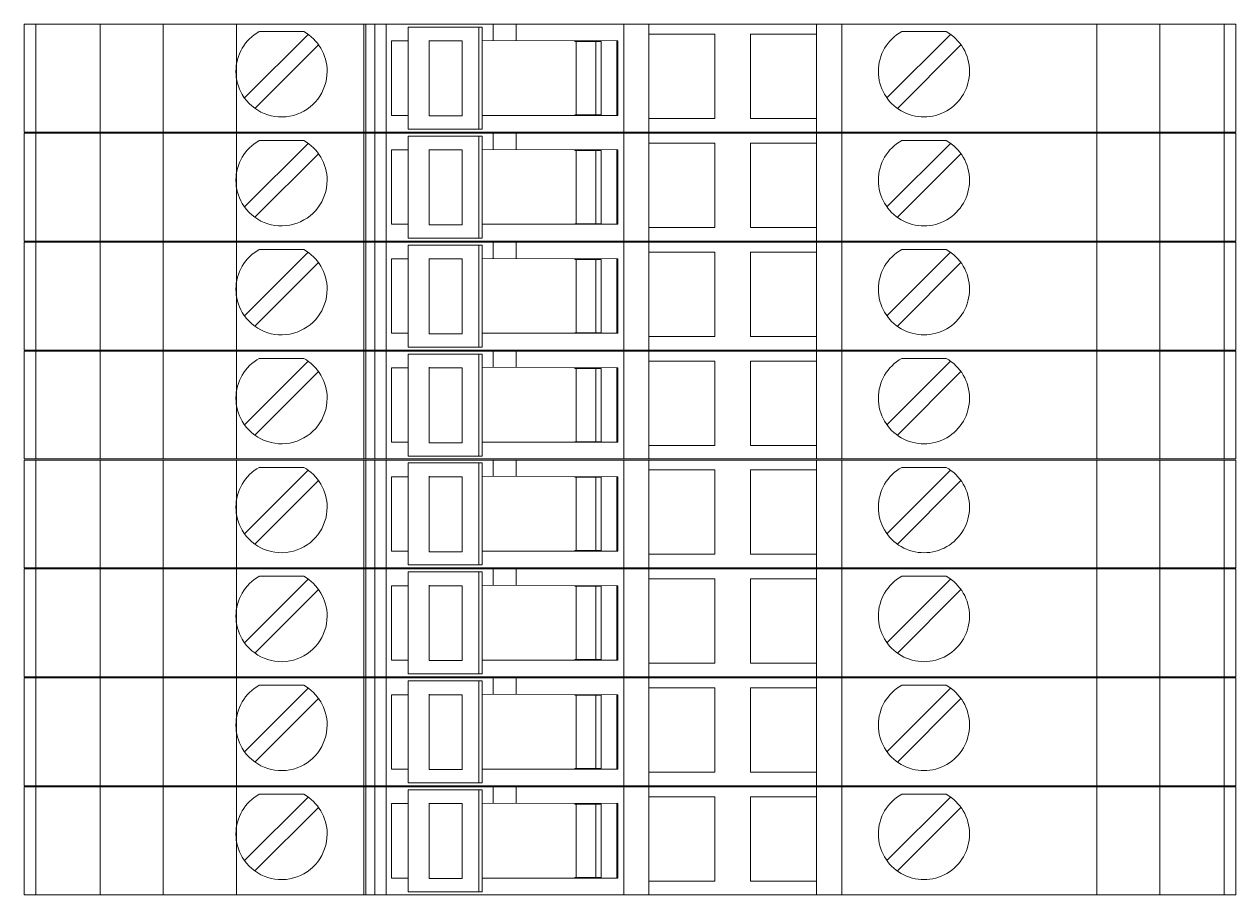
# Model space of a CAD drawing. Header units: millimetres. Extents: x 4962 to 7449, y 754 to 2938.
# Drawn here: x 5661.2 to 5719, y 1377.4 to 1418.9 of the extents above; entities that cross this region are included whole.
import ezdxf

# ---------------------------------------------------------------- set-up
doc = ezdxf.new("R2010")
doc.units = ezdxf.units.MM
doc.layers.add('000-PI-Oprema', color=30, linetype='Continuous', lineweight=5)

msp = doc.modelspace()

# ---------------------------------------------------------------- linework, layer by layer
at = {"layer": '000-PI-Oprema', "color": 0, "linetype": 'ByBlock', "lineweight": 0}
for p, q in [((5661.196, 1413.769), (5661.196, 1418.919)), ((5683.571, 1418.919), (5661.196, 1418.919)), ((5661.744, 1418.919), (5661.744, 1413.769)), ((5664.821, 1413.769), (5664.821, 1418.919)), ((5667.821, 1413.769), (5667.821, 1418.919)), ((5671.321, 1413.769), (5671.321, 1418.919)), ((5674.742, 1418.434), (5671.706, 1415.399)), ((5672.413, 1418.569), (5672.413, 1418.569)), ((5674.53, 1418.569), (5672.413, 1418.569)), ((5674.53, 1418.569), (5674.53, 1418.569)), ((5674.742, 1418.434), (5674.742, 1418.434)), ((5677.396, 1413.769), (5677.396, 1418.919)), ((5677.496, 1418.919), (5677.496, 1418.919)), ((5677.496, 1418.919), (5677.496, 1413.769)), ((5677.924, 1418.919), (5677.924, 1413.769)), ((5678.466, 1413.769), (5678.466, 1418.919)), ((5682.88, 1418.779), (5679.509, 1418.779)), ((5679.509, 1413.909), (5679.509, 1418.779)), ((5679.509, 1418.779), (5679.509, 1418.779)), ((5680.146, 1418.919), (5680.146, 1418.919)), ((5683.038, 1418.779), (5682.88, 1418.779)), ((5682.88, 1418.779), (5682.88, 1413.909)), ((5683.038, 1418.779), (5683.038, 1418.094)), ((5683.571, 1418.919), (5683.571, 1418.919)), ((5683.571, 1418.919), (5683.576, 1418.919)), ((5683.571, 1418.142), (5683.571, 1418.919)), ((5683.576, 1418.919), (5684.671, 1418.919)), ((5684.671, 1418.919), (5684.668, 1418.138)), ((5684.671, 1418.919), (5684.671, 1418.919)), ((5689.796, 1418.919), (5684.671, 1418.919)), ((5685.196, 1418.919), (5685.196, 1418.919)), ((5690.996, 1418.919), (5689.796, 1418.919)), ((5689.796, 1418.919), (5689.796, 1413.769)), ((5690.996, 1418.919), (5690.996, 1418.919)), ((5690.996, 1418.919), (5698.996, 1418.919)), ((5690.996, 1418.919), (5690.996, 1413.769)), ((5690.996, 1418.444), (5690.996, 1418.444)), ((5690.996, 1418.444), (5694.146, 1418.444)), ((5694.146, 1418.444), (5694.146, 1414.419)), ((5694.146, 1418.444), (5694.146, 1418.444)), ((5695.846, 1414.419), (5695.846, 1418.444)), ((5695.846, 1418.444), (5695.846, 1418.444)), ((5695.846, 1418.444), (5698.996, 1418.444)), ((5698.996, 1418.919), (5698.996, 1418.919)), ((5700.196, 1418.919), (5698.996, 1418.919)), ((5698.996, 1413.769), (5698.996, 1418.919)), ((5698.996, 1418.444), (5698.996, 1418.444)), ((5718.996, 1418.919), (5700.196, 1418.919)), ((5700.196, 1413.769), (5700.196, 1418.919)), ((5705.392, 1418.434), (5702.356, 1415.399)), ((5703.063, 1418.569), (5705.18, 1418.569)), ((5703.063, 1418.569), (5703.063, 1418.569)), ((5705.18, 1418.569), (5705.18, 1418.569)), ((5712.373, 1413.769), (5712.373, 1418.919)), ((5715.373, 1413.769), (5715.373, 1418.919)), ((5718.449, 1418.919), (5718.449, 1413.769)), ((5718.996, 1413.769), (5718.996, 1418.919)), ((5672.201, 1414.904), (5675.237, 1417.939)), ((5675.237, 1417.939), (5675.237, 1417.939)), ((5677.396, 1415.369), (5677.396, 1417.969)), ((5677.396, 1417.969), (5677.396, 1417.969)), ((5679.509, 1418.119), (5678.721, 1418.119)), ((5678.721, 1418.119), (5678.721, 1418.119)), ((5678.721, 1414.569), (5678.721, 1418.119)), ((5680.516, 1414.544), (5680.516, 1418.144)), ((5682.083, 1418.119), (5680.516, 1418.119)), ((5682.083, 1418.119), (5682.083, 1414.594)), ((5689.521, 1418.119), (5683.038, 1418.144)), ((5683.038, 1418.094), (5683.038, 1414.594)), ((5687.471, 1418.119), (5687.471, 1418.094)), ((5688.471, 1418.094), (5687.471, 1418.094)), ((5687.535, 1414.594), (5687.535, 1418.094)), ((5688.471, 1414.569), (5688.471, 1418.119)), ((5688.721, 1418.094), (5688.471, 1418.094)), ((5688.721, 1418.094), (5688.721, 1418.094)), ((5688.721, 1414.594), (5688.721, 1418.094)), ((5689.471, 1418.119), (5689.471, 1414.569)), ((5689.521, 1418.119), (5689.521, 1418.119)), ((5689.521, 1414.569), (5689.521, 1418.119)), ((5700.196, 1417.969), (5700.196, 1415.369)), ((5700.196, 1417.969), (5700.196, 1417.969)), ((5702.851, 1414.904), (5705.887, 1417.939)), ((5671.706, 1415.399), (5671.706, 1415.399)), ((5677.396, 1415.369), (5677.396, 1415.369)), ((5700.196, 1415.369), (5700.196, 1415.369)), ((5672.201, 1414.904), (5672.201, 1414.904)), ((5679.509, 1414.569), (5678.721, 1414.569)), ((5678.721, 1414.569), (5678.721, 1414.569)), ((5680.516, 1414.544), (5681.925, 1414.544)), ((5681.925, 1414.544), (5682.083, 1414.544)), ((5682.083, 1414.594), (5682.083, 1414.544)), ((5683.038, 1413.909), (5683.038, 1414.594)), ((5689.521, 1414.569), (5683.038, 1414.569)), ((5688.471, 1414.594), (5687.471, 1414.594)), ((5687.471, 1414.594), (5687.471, 1414.569)), ((5688.721, 1414.594), (5688.471, 1414.594)), ((5688.721, 1414.594), (5688.721, 1414.594)), ((5689.521, 1414.569), (5689.521, 1414.569)), ((5690.996, 1414.419), (5690.996, 1414.419)), ((5694.146, 1414.419), (5690.996, 1414.419)), ((5694.146, 1414.419), (5694.146, 1414.419)), ((5698.996, 1414.419), (5695.846, 1414.419)), ((5695.846, 1414.419), (5695.846, 1414.419)), ((5698.996, 1414.419), (5698.996, 1414.419)), ((5682.88, 1413.909), (5679.509, 1413.909)), ((5679.509, 1413.909), (5679.509, 1413.909)), ((5683.038, 1413.909), (5682.88, 1413.909)), ((5661.196, 1413.769), (5671.596, 1413.769)), ((5661.196, 1408.569), (5661.196, 1413.719)), ((5683.571, 1413.719), (5661.196, 1413.719)), ((5661.744, 1413.719), (5661.744, 1408.569)), ((5664.821, 1408.569), (5664.821, 1413.719)), ((5667.821, 1408.569), (5667.821, 1413.719)), ((5671.321, 1408.569), (5671.321, 1413.719)), ((5689.796, 1413.769), (5671.596, 1413.769)), ((5674.742, 1413.234), (5671.706, 1410.199)), ((5672.413, 1413.369), (5672.413, 1413.369)), ((5674.53, 1413.369), (5672.413, 1413.369)), ((5674.53, 1413.369), (5674.53, 1413.369)), ((5674.742, 1413.234), (5674.742, 1413.234)), ((5677.396, 1408.569), (5677.396, 1413.719)), ((5677.496, 1413.769), (5677.496, 1413.769)), ((5677.496, 1413.719), (5677.496, 1413.719)), ((5677.496, 1413.719), (5677.496, 1408.569)), ((5677.924, 1413.719), (5677.924, 1408.569)), ((5678.466, 1408.569), (5678.466, 1413.719)), ((5682.88, 1413.579), (5679.509, 1413.579)), ((5679.509, 1408.709), (5679.509, 1413.579)), ((5679.509, 1413.579), (5679.509, 1413.579)), ((5680.146, 1413.769), (5680.146, 1413.769)), ((5680.146, 1413.719), (5680.146, 1413.719)), ((5683.038, 1413.579), (5682.88, 1413.579)), ((5682.88, 1413.579), (5682.88, 1408.709)), ((5683.038, 1413.579), (5683.038, 1412.894)), ((5683.571, 1413.719), (5683.571, 1413.719)), ((5683.571, 1413.719), (5683.576, 1413.719)), ((5683.571, 1412.942), (5683.571, 1413.719)), ((5683.576, 1413.719), (5684.671, 1413.719)), ((5684.671, 1413.719), (5684.668, 1412.938)), ((5684.671, 1413.719), (5684.671, 1413.719)), ((5689.796, 1413.719), (5684.671, 1413.719)), ((5685.196, 1413.769), (5685.196, 1413.769)), ((5685.196, 1413.719), (5685.196, 1413.719)), ((5690.996, 1413.769), (5689.796, 1413.769)), ((5690.996, 1413.719), (5689.796, 1413.719)), ((5689.796, 1413.719), (5689.796, 1408.569)), ((5690.996, 1413.769), (5698.996, 1413.769)), ((5690.996, 1413.769), (5690.996, 1413.769)), ((5690.996, 1413.719), (5690.996, 1413.719)), ((5690.996, 1413.719), (5698.996, 1413.719)), ((5690.996, 1413.719), (5690.996, 1408.569)), ((5690.996, 1413.244), (5690.996, 1413.244)), ((5690.996, 1413.244), (5694.146, 1413.244)), ((5694.146, 1413.244), (5694.146, 1409.219)), ((5694.146, 1413.244), (5694.146, 1413.244)), ((5695.846, 1409.219), (5695.846, 1413.244)), ((5695.846, 1413.244), (5695.846, 1413.244)), ((5695.846, 1413.244), (5698.996, 1413.244)), ((5700.196, 1413.769), (5698.996, 1413.769)), ((5698.996, 1413.769), (5698.996, 1413.769)), ((5698.996, 1413.719), (5698.996, 1413.719)), ((5700.196, 1413.719), (5698.996, 1413.719)), ((5698.996, 1408.569), (5698.996, 1413.719)), ((5698.996, 1413.244), (5698.996, 1413.244)), ((5718.996, 1413.769), (5700.196, 1413.769)), ((5718.996, 1413.719), (5700.196, 1413.719)), ((5700.196, 1408.569), (5700.196, 1413.719)), ((5705.392, 1413.234), (5702.356, 1410.199)), ((5703.063, 1413.369), (5705.18, 1413.369)), ((5703.063, 1413.369), (5703.063, 1413.369)), ((5705.18, 1413.369), (5705.18, 1413.369)), ((5712.373, 1408.569), (5712.373, 1413.719)), ((5715.373, 1408.569), (5715.373, 1413.719)), ((5718.996, 1413.769), (5718.314, 1413.769)), ((5718.449, 1413.719), (5718.449, 1408.569)), ((5718.996, 1408.569), (5718.996, 1413.719)), ((5672.201, 1409.704), (5675.237, 1412.739)), ((5675.237, 1412.739), (5675.237, 1412.739)), ((5677.396, 1410.169), (5677.396, 1412.769)), ((5677.396, 1412.769), (5677.396, 1412.769)), ((5679.509, 1412.919), (5678.721, 1412.919)), ((5678.721, 1412.919), (5678.721, 1412.919)), ((5678.721, 1409.369), (5678.721, 1412.919)), ((5680.516, 1409.344), (5680.516, 1412.944)), ((5682.083, 1412.919), (5680.516, 1412.919)), ((5682.083, 1412.919), (5682.083, 1409.394)), ((5689.521, 1412.919), (5683.038, 1412.944)), ((5683.038, 1412.894), (5683.038, 1409.394)), ((5687.471, 1412.919), (5687.471, 1412.894)), ((5688.471, 1412.894), (5687.471, 1412.894)), ((5687.535, 1409.394), (5687.535, 1412.894)), ((5688.471, 1409.369), (5688.471, 1412.919)), ((5688.721, 1412.894), (5688.471, 1412.894)), ((5688.721, 1412.894), (5688.721, 1412.894)), ((5688.721, 1409.394), (5688.721, 1412.894)), ((5689.471, 1412.919), (5689.471, 1409.369)), ((5689.521, 1412.919), (5689.521, 1412.919)), ((5689.521, 1409.369), (5689.521, 1412.919)), ((5700.196, 1412.769), (5700.196, 1410.169)), ((5700.196, 1412.769), (5700.196, 1412.769)), ((5702.851, 1409.704), (5705.887, 1412.739)), ((5671.706, 1410.199), (5671.706, 1410.199)), ((5677.396, 1410.169), (5677.396, 1410.169)), ((5700.196, 1410.169), (5700.196, 1410.169)), ((5672.201, 1409.704), (5672.201, 1409.704)), ((5679.509, 1409.369), (5678.721, 1409.369)), ((5678.721, 1409.369), (5678.721, 1409.369)), ((5680.516, 1409.344), (5681.925, 1409.344)), ((5681.925, 1409.344), (5682.083, 1409.344)), ((5682.083, 1409.394), (5682.083, 1409.344)), ((5683.038, 1408.709), (5683.038, 1409.394)), ((5689.521, 1409.369), (5683.038, 1409.369)), ((5688.471, 1409.394), (5687.471, 1409.394)), ((5687.471, 1409.394), (5687.471, 1409.369)), ((5688.721, 1409.394), (5688.471, 1409.394)), ((5688.721, 1409.394), (5688.721, 1409.394)), ((5689.521, 1409.369), (5689.521, 1409.369)), ((5690.996, 1409.219), (5690.996, 1409.219)), ((5694.146, 1409.219), (5690.996, 1409.219)), ((5694.146, 1409.219), (5694.146, 1409.219)), ((5698.996, 1409.219), (5695.846, 1409.219)), ((5695.846, 1409.219), (5695.846, 1409.219)), ((5698.996, 1409.219), (5698.996, 1409.219)), ((5682.88, 1408.709), (5679.509, 1408.709)), ((5679.509, 1408.709), (5679.509, 1408.709)), ((5683.038, 1408.709), (5682.88, 1408.709)), ((5661.196, 1408.569), (5671.596, 1408.569)), ((5661.196, 1403.369), (5661.196, 1408.519)), ((5683.571, 1408.519), (5661.196, 1408.519)), ((5661.744, 1408.519), (5661.744, 1403.369)), ((5664.821, 1403.369), (5664.821, 1408.519)), ((5667.821, 1403.369), (5667.821, 1408.519)), ((5671.321, 1403.369), (5671.321, 1408.519)), ((5689.796, 1408.569), (5671.596, 1408.569)), ((5674.742, 1408.034), (5671.706, 1404.999)), ((5672.413, 1408.169), (5672.413, 1408.169)), ((5674.53, 1408.169), (5672.413, 1408.169)), ((5674.53, 1408.169), (5674.53, 1408.169)), ((5674.742, 1408.034), (5674.742, 1408.034)), ((5677.396, 1403.369), (5677.396, 1408.519)), ((5677.496, 1408.569), (5677.496, 1408.569)), ((5677.496, 1408.519), (5677.496, 1408.519)), ((5677.496, 1408.519), (5677.496, 1403.369)), ((5677.924, 1408.519), (5677.924, 1403.369)), ((5678.466, 1403.369), (5678.466, 1408.519)), ((5682.88, 1408.379), (5679.509, 1408.379)), ((5679.509, 1403.509), (5679.509, 1408.379)), ((5679.509, 1408.379), (5679.509, 1408.379)), ((5680.146, 1408.569), (5680.146, 1408.569)), ((5680.146, 1408.519), (5680.146, 1408.519)), ((5683.038, 1408.379), (5682.88, 1408.379)), ((5682.88, 1408.379), (5682.88, 1403.509)), ((5683.038, 1408.379), (5683.038, 1407.694)), ((5683.571, 1408.519), (5683.571, 1408.519)), ((5683.571, 1408.519), (5683.576, 1408.519)), ((5683.571, 1407.742), (5683.571, 1408.519)), ((5683.576, 1408.519), (5684.671, 1408.519)), ((5684.671, 1408.519), (5684.668, 1407.738)), ((5684.671, 1408.519), (5684.671, 1408.519)), ((5689.796, 1408.519), (5684.671, 1408.519)), ((5685.196, 1408.569), (5685.196, 1408.569)), ((5685.196, 1408.519), (5685.196, 1408.519)), ((5690.996, 1408.569), (5689.796, 1408.569)), ((5690.996, 1408.519), (5689.796, 1408.519)), ((5689.796, 1408.519), (5689.796, 1403.369)), ((5690.996, 1408.569), (5698.996, 1408.569)), ((5690.996, 1408.569), (5690.996, 1408.569)), ((5690.996, 1408.519), (5690.996, 1408.519)), ((5690.996, 1408.519), (5698.996, 1408.519)), ((5690.996, 1408.519), (5690.996, 1403.369)), ((5690.996, 1408.044), (5690.996, 1408.044)), ((5690.996, 1408.044), (5694.146, 1408.044)), ((5694.146, 1408.044), (5694.146, 1404.019)), ((5694.146, 1408.044), (5694.146, 1408.044)), ((5695.846, 1404.019), (5695.846, 1408.044)), ((5695.846, 1408.044), (5695.846, 1408.044)), ((5695.846, 1408.044), (5698.996, 1408.044)), ((5700.196, 1408.569), (5698.996, 1408.569)), ((5698.996, 1408.569), (5698.996, 1408.569)), ((5698.996, 1408.519), (5698.996, 1408.519)), ((5700.196, 1408.519), (5698.996, 1408.519)), ((5698.996, 1403.369), (5698.996, 1408.519)), ((5698.996, 1408.044), (5698.996, 1408.044)), ((5718.996, 1408.569), (5700.196, 1408.569)), ((5718.996, 1408.519), (5700.196, 1408.519)), ((5700.196, 1403.369), (5700.196, 1408.519)), ((5705.392, 1408.034), (5702.356, 1404.999)), ((5703.063, 1408.169), (5705.18, 1408.169)), ((5703.063, 1408.169), (5703.063, 1408.169)), ((5705.18, 1408.169), (5705.18, 1408.169)), ((5712.373, 1403.369), (5712.373, 1408.519)), ((5715.373, 1403.369), (5715.373, 1408.519)), ((5718.996, 1408.569), (5718.314, 1408.569)), ((5718.449, 1408.519), (5718.449, 1403.369)), ((5718.996, 1403.369), (5718.996, 1408.519)), ((5672.201, 1404.504), (5675.237, 1407.539)), ((5675.237, 1407.539), (5675.237, 1407.539)), ((5677.396, 1404.969), (5677.396, 1407.569)), ((5677.396, 1407.569), (5677.396, 1407.569)), ((5679.509, 1407.719), (5678.721, 1407.719)), ((5678.721, 1407.719), (5678.721, 1407.719)), ((5678.721, 1404.169), (5678.721, 1407.719)), ((5680.516, 1404.144), (5680.516, 1407.744)), ((5682.083, 1407.719), (5680.516, 1407.719)), ((5682.083, 1407.719), (5682.083, 1404.194)), ((5689.521, 1407.719), (5683.038, 1407.744)), ((5683.038, 1407.694), (5683.038, 1404.194)), ((5687.471, 1407.719), (5687.471, 1407.694)), ((5688.471, 1407.694), (5687.471, 1407.694)), ((5687.535, 1404.194), (5687.535, 1407.694)), ((5688.471, 1404.169), (5688.471, 1407.719)), ((5688.721, 1407.694), (5688.471, 1407.694)), ((5688.721, 1407.694), (5688.721, 1407.694)), ((5688.721, 1404.194), (5688.721, 1407.694)), ((5689.471, 1407.719), (5689.471, 1404.169)), ((5689.521, 1407.719), (5689.521, 1407.719)), ((5689.521, 1404.169), (5689.521, 1407.719)), ((5700.196, 1407.569), (5700.196, 1404.969)), ((5700.196, 1407.569), (5700.196, 1407.569)), ((5702.851, 1404.504), (5705.887, 1407.539)), ((5671.706, 1404.999), (5671.706, 1404.999)), ((5677.396, 1404.969), (5677.396, 1404.969)), ((5700.196, 1404.969), (5700.196, 1404.969)), ((5672.201, 1404.504), (5672.201, 1404.504)), ((5679.509, 1404.169), (5678.721, 1404.169)), ((5678.721, 1404.169), (5678.721, 1404.169)), ((5680.516, 1404.144), (5681.925, 1404.144)), ((5681.925, 1404.144), (5682.083, 1404.144)), ((5682.083, 1404.194), (5682.083, 1404.144)), ((5683.038, 1403.509), (5683.038, 1404.194)), ((5689.521, 1404.169), (5683.038, 1404.169)), ((5688.471, 1404.194), (5687.471, 1404.194)), ((5687.471, 1404.194), (5687.471, 1404.169)), ((5688.721, 1404.194), (5688.471, 1404.194)), ((5688.721, 1404.194), (5688.721, 1404.194)), ((5689.521, 1404.169), (5689.521, 1404.169)), ((5690.996, 1404.019), (5690.996, 1404.019)), ((5694.146, 1404.019), (5690.996, 1404.019)), ((5694.146, 1404.019), (5694.146, 1404.019)), ((5698.996, 1404.019), (5695.846, 1404.019)), ((5695.846, 1404.019), (5695.846, 1404.019)), ((5698.996, 1404.019), (5698.996, 1404.019)), ((5682.88, 1403.509), (5679.509, 1403.509)), ((5679.509, 1403.509), (5679.509, 1403.509)), ((5683.038, 1403.509), (5682.88, 1403.509)), ((5661.196, 1403.369), (5671.596, 1403.369)), ((5661.196, 1398.169), (5661.196, 1403.319)), ((5683.571, 1403.319), (5661.196, 1403.319)), ((5661.744, 1403.319), (5661.744, 1398.169)), ((5664.821, 1398.169), (5664.821, 1403.319)), ((5667.821, 1398.169), (5667.821, 1403.319)), ((5671.321, 1398.169), (5671.321, 1403.319)), ((5689.796, 1403.369), (5671.596, 1403.369)), ((5674.742, 1402.834), (5671.706, 1399.799)), ((5672.413, 1402.969), (5672.413, 1402.969)), ((5674.53, 1402.969), (5672.413, 1402.969)), ((5674.53, 1402.969), (5674.53, 1402.969)), ((5674.742, 1402.834), (5674.742, 1402.834)), ((5677.396, 1398.169), (5677.396, 1403.319)), ((5677.496, 1403.369), (5677.496, 1403.369)), ((5677.496, 1403.319), (5677.496, 1403.319)), ((5677.496, 1403.319), (5677.496, 1398.169)), ((5677.924, 1403.319), (5677.924, 1398.169)), ((5678.466, 1398.169), (5678.466, 1403.319)), ((5682.88, 1403.179), (5679.509, 1403.179)), ((5679.509, 1398.309), (5679.509, 1403.179)), ((5679.509, 1403.179), (5679.509, 1403.179)), ((5680.146, 1403.369), (5680.146, 1403.369)), ((5680.146, 1403.319), (5680.146, 1403.319)), ((5683.038, 1403.179), (5682.88, 1403.179)), ((5682.88, 1403.179), (5682.88, 1398.309)), ((5683.038, 1403.179), (5683.038, 1402.494)), ((5683.571, 1403.319), (5683.571, 1403.319)), ((5683.571, 1403.319), (5683.576, 1403.319)), ((5683.571, 1402.542), (5683.571, 1403.319)), ((5683.576, 1403.319), (5684.671, 1403.319)), ((5684.671, 1403.319), (5684.668, 1402.538)), ((5684.671, 1403.319), (5684.671, 1403.319)), ((5689.796, 1403.319), (5684.671, 1403.319)), ((5685.196, 1403.369), (5685.196, 1403.369)), ((5685.196, 1403.319), (5685.196, 1403.319)), ((5690.996, 1403.369), (5689.796, 1403.369)), ((5690.996, 1403.319), (5689.796, 1403.319)), ((5689.796, 1403.319), (5689.796, 1398.169)), ((5690.996, 1403.369), (5698.996, 1403.369)), ((5690.996, 1403.369), (5690.996, 1403.369)), ((5690.996, 1403.319), (5690.996, 1403.319)), ((5690.996, 1403.319), (5698.996, 1403.319)), ((5690.996, 1403.319), (5690.996, 1398.169)), ((5690.996, 1402.844), (5690.996, 1402.844)), ((5690.996, 1402.844), (5694.146, 1402.844)), ((5694.146, 1402.844), (5694.146, 1398.819)), ((5694.146, 1402.844), (5694.146, 1402.844)), ((5695.846, 1398.819), (5695.846, 1402.844)), ((5695.846, 1402.844), (5695.846, 1402.844)), ((5695.846, 1402.844), (5698.996, 1402.844)), ((5700.196, 1403.369), (5698.996, 1403.369)), ((5698.996, 1403.369), (5698.996, 1403.369)), ((5698.996, 1403.319), (5698.996, 1403.319)), ((5700.196, 1403.319), (5698.996, 1403.319)), ((5698.996, 1398.169), (5698.996, 1403.319)), ((5698.996, 1402.844), (5698.996, 1402.844)), ((5718.996, 1403.369), (5700.196, 1403.369)), ((5718.996, 1403.319), (5700.196, 1403.319)), ((5700.196, 1398.169), (5700.196, 1403.319)), ((5705.392, 1402.834), (5702.356, 1399.799)), ((5703.063, 1402.969), (5705.18, 1402.969)), ((5703.063, 1402.969), (5703.063, 1402.969)), ((5705.18, 1402.969), (5705.18, 1402.969)), ((5712.373, 1398.169), (5712.373, 1403.319)), ((5715.373, 1398.169), (5715.373, 1403.319)), ((5718.996, 1403.369), (5718.314, 1403.369)), ((5718.449, 1403.319), (5718.449, 1398.169)), ((5718.996, 1398.169), (5718.996, 1403.319)), ((5672.201, 1399.304), (5675.237, 1402.339)), ((5675.237, 1402.339), (5675.237, 1402.339)), ((5677.396, 1399.769), (5677.396, 1402.369)), ((5677.396, 1402.369), (5677.396, 1402.369)), ((5679.509, 1402.519), (5678.721, 1402.519)), ((5678.721, 1402.519), (5678.721, 1402.519)), ((5678.721, 1398.969), (5678.721, 1402.519)), ((5680.516, 1398.944), (5680.516, 1402.544)), ((5682.083, 1402.519), (5680.516, 1402.519)), ((5682.083, 1402.519), (5682.083, 1398.994)), ((5689.521, 1402.519), (5683.038, 1402.544)), ((5683.038, 1402.494), (5683.038, 1398.994)), ((5687.471, 1402.519), (5687.471, 1402.494)), ((5688.471, 1402.494), (5687.471, 1402.494)), ((5687.535, 1398.994), (5687.535, 1402.494)), ((5688.471, 1398.969), (5688.471, 1402.519)), ((5688.721, 1402.494), (5688.471, 1402.494)), ((5688.721, 1402.494), (5688.721, 1402.494)), ((5688.721, 1398.994), (5688.721, 1402.494)), ((5689.471, 1402.519), (5689.471, 1398.969)), ((5689.521, 1402.519), (5689.521, 1402.519)), ((5689.521, 1398.969), (5689.521, 1402.519)), ((5700.196, 1402.369), (5700.196, 1399.769)), ((5700.196, 1402.369), (5700.196, 1402.369)), ((5702.851, 1399.304), (5705.887, 1402.339)), ((5671.706, 1399.799), (5671.706, 1399.799)), ((5677.396, 1399.769), (5677.396, 1399.769)), ((5700.196, 1399.769), (5700.196, 1399.769)), ((5672.201, 1399.304), (5672.201, 1399.304)), ((5679.509, 1398.969), (5678.721, 1398.969)), ((5678.721, 1398.969), (5678.721, 1398.969)), ((5680.516, 1398.944), (5681.925, 1398.944)), ((5681.925, 1398.944), (5682.083, 1398.944)), ((5682.083, 1398.994), (5682.083, 1398.944)), ((5683.038, 1398.309), (5683.038, 1398.994)), ((5689.521, 1398.969), (5683.038, 1398.969)), ((5688.471, 1398.994), (5687.471, 1398.994)), ((5687.471, 1398.994), (5687.471, 1398.969)), ((5688.721, 1398.994), (5688.471, 1398.994)), ((5688.721, 1398.994), (5688.721, 1398.994)), ((5689.521, 1398.969), (5689.521, 1398.969)), ((5690.996, 1398.819), (5690.996, 1398.819)), ((5694.146, 1398.819), (5690.996, 1398.819)), ((5694.146, 1398.819), (5694.146, 1398.819)), ((5698.996, 1398.819), (5695.846, 1398.819)), ((5695.846, 1398.819), (5695.846, 1398.819)), ((5698.996, 1398.819), (5698.996, 1398.819)), ((5682.88, 1398.309), (5679.509, 1398.309)), ((5679.509, 1398.309), (5679.509, 1398.309)), ((5683.038, 1398.309), (5682.88, 1398.309)), ((5661.196, 1398.169), (5671.596, 1398.169)), ((5661.196, 1392.969), (5661.196, 1398.119)), ((5683.571, 1398.119), (5661.196, 1398.119)), ((5661.744, 1398.119), (5661.744, 1392.969)), ((5664.821, 1392.969), (5664.821, 1398.119)), ((5667.821, 1392.969), (5667.821, 1398.119)), ((5671.321, 1392.969), (5671.321, 1398.119)), ((5689.796, 1398.169), (5671.596, 1398.169)), ((5674.742, 1397.634), (5671.706, 1394.599)), ((5672.413, 1397.769), (5672.413, 1397.769)), ((5674.53, 1397.769), (5672.413, 1397.769)), ((5674.53, 1397.769), (5674.53, 1397.769)), ((5674.742, 1397.634), (5674.742, 1397.634)), ((5677.396, 1392.969), (5677.396, 1398.119)), ((5677.496, 1398.169), (5677.496, 1398.169)), ((5677.496, 1398.119), (5677.496, 1398.119)), ((5677.496, 1398.119), (5677.496, 1392.969)), ((5677.924, 1398.119), (5677.924, 1392.969)), ((5678.466, 1392.969), (5678.466, 1398.119)), ((5682.88, 1397.979), (5679.509, 1397.979)), ((5679.509, 1393.109), (5679.509, 1397.979)), ((5679.509, 1397.979), (5679.509, 1397.979)), ((5680.146, 1398.169), (5680.146, 1398.169)), ((5680.146, 1398.119), (5680.146, 1398.119)), ((5683.038, 1397.979), (5682.88, 1397.979)), ((5682.88, 1397.979), (5682.88, 1393.109)), ((5683.038, 1397.979), (5683.038, 1397.294)), ((5683.571, 1398.119), (5683.571, 1398.119)), ((5683.571, 1398.119), (5683.576, 1398.119)), ((5683.571, 1397.342), (5683.571, 1398.119)), ((5683.576, 1398.119), (5684.671, 1398.119)), ((5684.671, 1398.119), (5684.668, 1397.338)), ((5684.671, 1398.119), (5684.671, 1398.119)), ((5689.796, 1398.119), (5684.671, 1398.119)), ((5685.196, 1398.169), (5685.196, 1398.169)), ((5685.196, 1398.119), (5685.196, 1398.119)), ((5690.996, 1398.169), (5689.796, 1398.169)), ((5690.996, 1398.119), (5689.796, 1398.119)), ((5689.796, 1398.119), (5689.796, 1392.969)), ((5690.996, 1398.169), (5698.996, 1398.169)), ((5690.996, 1398.169), (5690.996, 1398.169)), ((5690.996, 1398.119), (5690.996, 1398.119)), ((5690.996, 1398.119), (5698.996, 1398.119)), ((5690.996, 1398.119), (5690.996, 1392.969)), ((5690.996, 1397.644), (5690.996, 1397.644)), ((5690.996, 1397.644), (5694.146, 1397.644)), ((5694.146, 1397.644), (5694.146, 1393.619)), ((5694.146, 1397.644), (5694.146, 1397.644)), ((5695.846, 1393.619), (5695.846, 1397.644)), ((5695.846, 1397.644), (5695.846, 1397.644)), ((5695.846, 1397.644), (5698.996, 1397.644)), ((5700.196, 1398.169), (5698.996, 1398.169)), ((5698.996, 1398.169), (5698.996, 1398.169)), ((5698.996, 1398.119), (5698.996, 1398.119)), ((5700.196, 1398.119), (5698.996, 1398.119)), ((5698.996, 1392.969), (5698.996, 1398.119)), ((5698.996, 1397.644), (5698.996, 1397.644)), ((5718.996, 1398.169), (5700.196, 1398.169)), ((5718.996, 1398.119), (5700.196, 1398.119)), ((5700.196, 1392.969), (5700.196, 1398.119)), ((5705.392, 1397.634), (5702.356, 1394.599)), ((5703.063, 1397.769), (5705.18, 1397.769)), ((5703.063, 1397.769), (5703.063, 1397.769)), ((5705.18, 1397.769), (5705.18, 1397.769)), ((5712.373, 1392.969), (5712.373, 1398.119)), ((5715.373, 1392.969), (5715.373, 1398.119)), ((5718.996, 1398.169), (5718.314, 1398.169)), ((5718.449, 1398.119), (5718.449, 1392.969)), ((5718.996, 1392.969), (5718.996, 1398.119)), ((5672.201, 1394.104), (5675.237, 1397.139)), ((5675.237, 1397.139), (5675.237, 1397.139)), ((5677.396, 1394.569), (5677.396, 1397.169)), ((5677.396, 1397.169), (5677.396, 1397.169)), ((5679.509, 1397.319), (5678.721, 1397.319)), ((5678.721, 1397.319), (5678.721, 1397.319)), ((5678.721, 1393.769), (5678.721, 1397.319)), ((5680.516, 1393.744), (5680.516, 1397.344)), ((5682.083, 1397.319), (5680.516, 1397.319)), ((5682.083, 1397.319), (5682.083, 1393.794)), ((5689.521, 1397.319), (5683.038, 1397.344)), ((5683.038, 1397.294), (5683.038, 1393.794)), ((5687.471, 1397.319), (5687.471, 1397.294)), ((5688.471, 1397.294), (5687.471, 1397.294)), ((5687.535, 1393.794), (5687.535, 1397.294)), ((5688.471, 1393.769), (5688.471, 1397.319)), ((5688.721, 1397.294), (5688.471, 1397.294)), ((5688.721, 1397.294), (5688.721, 1397.294)), ((5688.721, 1393.794), (5688.721, 1397.294)), ((5689.471, 1397.319), (5689.471, 1393.769)), ((5689.521, 1397.319), (5689.521, 1397.319)), ((5689.521, 1393.769), (5689.521, 1397.319)), ((5700.196, 1397.169), (5700.196, 1394.569)), ((5700.196, 1397.169), (5700.196, 1397.169)), ((5702.851, 1394.104), (5705.887, 1397.139)), ((5671.706, 1394.599), (5671.706, 1394.599)), ((5677.396, 1394.569), (5677.396, 1394.569)), ((5700.196, 1394.569), (5700.196, 1394.569)), ((5672.201, 1394.104), (5672.201, 1394.104)), ((5679.509, 1393.769), (5678.721, 1393.769)), ((5678.721, 1393.769), (5678.721, 1393.769)), ((5680.516, 1393.744), (5681.925, 1393.744)), ((5681.925, 1393.744), (5682.083, 1393.744)), ((5682.083, 1393.794), (5682.083, 1393.744)), ((5683.038, 1393.109), (5683.038, 1393.794)), ((5689.521, 1393.769), (5683.038, 1393.769)), ((5688.471, 1393.794), (5687.471, 1393.794)), ((5687.471, 1393.794), (5687.471, 1393.769)), ((5688.721, 1393.794), (5688.471, 1393.794)), ((5688.721, 1393.794), (5688.721, 1393.794)), ((5689.521, 1393.769), (5689.521, 1393.769)), ((5690.996, 1393.619), (5690.996, 1393.619)), ((5694.146, 1393.619), (5690.996, 1393.619)), ((5694.146, 1393.619), (5694.146, 1393.619)), ((5698.996, 1393.619), (5695.846, 1393.619)), ((5695.846, 1393.619), (5695.846, 1393.619)), ((5698.996, 1393.619), (5698.996, 1393.619)), ((5682.88, 1393.109), (5679.509, 1393.109)), ((5679.509, 1393.109), (5679.509, 1393.109)), ((5683.038, 1393.109), (5682.88, 1393.109)), ((5661.196, 1392.969), (5671.596, 1392.969)), ((5661.196, 1387.769), (5661.196, 1392.919)), ((5683.571, 1392.919), (5661.196, 1392.919)), ((5661.744, 1392.919), (5661.744, 1387.769)), ((5664.821, 1387.769), (5664.821, 1392.919)), ((5667.821, 1387.769), (5667.821, 1392.919)), ((5671.321, 1387.769), (5671.321, 1392.919)), ((5689.796, 1392.969), (5671.596, 1392.969)), ((5674.742, 1392.434), (5671.706, 1389.399)), ((5672.413, 1392.569), (5672.413, 1392.569)), ((5674.53, 1392.569), (5672.413, 1392.569)), ((5674.53, 1392.569), (5674.53, 1392.569)), ((5674.742, 1392.434), (5674.742, 1392.434)), ((5677.396, 1387.769), (5677.396, 1392.919)), ((5677.496, 1392.969), (5677.496, 1392.969)), ((5677.496, 1392.919), (5677.496, 1392.919)), ((5677.496, 1392.919), (5677.496, 1387.769)), ((5677.924, 1392.919), (5677.924, 1387.769)), ((5678.466, 1387.769), (5678.466, 1392.919)), ((5682.88, 1392.779), (5679.509, 1392.779)), ((5679.509, 1387.909), (5679.509, 1392.779)), ((5679.509, 1392.779), (5679.509, 1392.779)), ((5680.146, 1392.969), (5680.146, 1392.969)), ((5680.146, 1392.919), (5680.146, 1392.919)), ((5683.038, 1392.779), (5682.88, 1392.779)), ((5682.88, 1392.779), (5682.88, 1387.909)), ((5683.038, 1392.779), (5683.038, 1392.094)), ((5683.571, 1392.919), (5683.571, 1392.919)), ((5683.571, 1392.919), (5683.576, 1392.919)), ((5683.571, 1392.142), (5683.571, 1392.919)), ((5683.576, 1392.919), (5684.671, 1392.919)), ((5684.671, 1392.919), (5684.668, 1392.138)), ((5684.671, 1392.919), (5684.671, 1392.919)), ((5689.796, 1392.919), (5684.671, 1392.919)), ((5685.196, 1392.969), (5685.196, 1392.969)), ((5685.196, 1392.919), (5685.196, 1392.919)), ((5690.996, 1392.969), (5689.796, 1392.969)), ((5690.996, 1392.919), (5689.796, 1392.919)), ((5689.796, 1392.919), (5689.796, 1387.769)), ((5690.996, 1392.969), (5698.996, 1392.969)), ((5690.996, 1392.969), (5690.996, 1392.969)), ((5690.996, 1392.919), (5690.996, 1392.919)), ((5690.996, 1392.919), (5698.996, 1392.919)), ((5690.996, 1392.919), (5690.996, 1387.769)), ((5690.996, 1392.444), (5690.996, 1392.444)), ((5690.996, 1392.444), (5694.146, 1392.444)), ((5694.146, 1392.444), (5694.146, 1388.419)), ((5694.146, 1392.444), (5694.146, 1392.444)), ((5695.846, 1388.419), (5695.846, 1392.444)), ((5695.846, 1392.444), (5695.846, 1392.444)), ((5695.846, 1392.444), (5698.996, 1392.444)), ((5700.196, 1392.969), (5698.996, 1392.969)), ((5698.996, 1392.969), (5698.996, 1392.969)), ((5698.996, 1392.919), (5698.996, 1392.919)), ((5700.196, 1392.919), (5698.996, 1392.919)), ((5698.996, 1387.769), (5698.996, 1392.919)), ((5698.996, 1392.444), (5698.996, 1392.444)), ((5718.996, 1392.969), (5700.196, 1392.969)), ((5718.996, 1392.919), (5700.196, 1392.919)), ((5700.196, 1387.769), (5700.196, 1392.919)), ((5705.392, 1392.434), (5702.356, 1389.399)), ((5703.063, 1392.569), (5705.18, 1392.569)), ((5703.063, 1392.569), (5703.063, 1392.569)), ((5705.18, 1392.569), (5705.18, 1392.569)), ((5712.373, 1387.769), (5712.373, 1392.919)), ((5715.373, 1387.769), (5715.373, 1392.919)), ((5718.996, 1392.969), (5718.314, 1392.969)), ((5718.449, 1392.919), (5718.449, 1387.769)), ((5718.996, 1387.769), (5718.996, 1392.919)), ((5672.201, 1388.904), (5675.237, 1391.939)), ((5675.237, 1391.939), (5675.237, 1391.939)), ((5677.396, 1389.369), (5677.396, 1391.969)), ((5677.396, 1391.969), (5677.396, 1391.969)), ((5679.509, 1392.119), (5678.721, 1392.119)), ((5678.721, 1392.119), (5678.721, 1392.119)), ((5678.721, 1388.569), (5678.721, 1392.119)), ((5680.516, 1388.544), (5680.516, 1392.144)), ((5682.083, 1392.119), (5680.516, 1392.119)), ((5682.083, 1392.119), (5682.083, 1388.594)), ((5689.521, 1392.119), (5683.038, 1392.144)), ((5683.038, 1392.094), (5683.038, 1388.594)), ((5687.471, 1392.119), (5687.471, 1392.094)), ((5688.471, 1392.094), (5687.471, 1392.094)), ((5687.535, 1388.594), (5687.535, 1392.094)), ((5688.471, 1388.569), (5688.471, 1392.119)), ((5688.721, 1392.094), (5688.471, 1392.094)), ((5688.721, 1392.094), (5688.721, 1392.094)), ((5688.721, 1388.594), (5688.721, 1392.094)), ((5689.471, 1392.119), (5689.471, 1388.569)), ((5689.521, 1392.119), (5689.521, 1392.119)), ((5689.521, 1388.569), (5689.521, 1392.119)), ((5700.196, 1391.969), (5700.196, 1389.369)), ((5700.196, 1391.969), (5700.196, 1391.969)), ((5702.851, 1388.904), (5705.887, 1391.939)), ((5671.706, 1389.399), (5671.706, 1389.399)), ((5677.396, 1389.369), (5677.396, 1389.369)), ((5700.196, 1389.369), (5700.196, 1389.369)), ((5672.201, 1388.904), (5672.201, 1388.904)), ((5679.509, 1388.569), (5678.721, 1388.569)), ((5678.721, 1388.569), (5678.721, 1388.569)), ((5680.516, 1388.544), (5681.925, 1388.544)), ((5681.925, 1388.544), (5682.083, 1388.544)), ((5682.083, 1388.594), (5682.083, 1388.544)), ((5683.038, 1387.909), (5683.038, 1388.594)), ((5689.521, 1388.569), (5683.038, 1388.569)), ((5688.471, 1388.594), (5687.471, 1388.594)), ((5687.471, 1388.594), (5687.471, 1388.569)), ((5688.721, 1388.594), (5688.471, 1388.594)), ((5688.721, 1388.594), (5688.721, 1388.594)), ((5689.521, 1388.569), (5689.521, 1388.569)), ((5690.996, 1388.419), (5690.996, 1388.419)), ((5694.146, 1388.419), (5690.996, 1388.419)), ((5694.146, 1388.419), (5694.146, 1388.419)), ((5698.996, 1388.419), (5695.846, 1388.419)), ((5695.846, 1388.419), (5695.846, 1388.419)), ((5698.996, 1388.419), (5698.996, 1388.419)), ((5682.88, 1387.909), (5679.509, 1387.909)), ((5679.509, 1387.909), (5679.509, 1387.909)), ((5683.038, 1387.909), (5682.88, 1387.909)), ((5661.196, 1387.769), (5671.596, 1387.769)), ((5661.196, 1382.569), (5661.196, 1387.719)), ((5683.571, 1387.719), (5661.196, 1387.719)), ((5661.744, 1387.719), (5661.744, 1382.569)), ((5664.821, 1382.569), (5664.821, 1387.719)), ((5667.821, 1382.569), (5667.821, 1387.719)), ((5671.321, 1382.569), (5671.321, 1387.719)), ((5689.796, 1387.769), (5671.596, 1387.769)), ((5674.742, 1387.234), (5671.706, 1384.199)), ((5672.413, 1387.369), (5672.413, 1387.369)), ((5674.53, 1387.369), (5672.413, 1387.369)), ((5674.53, 1387.369), (5674.53, 1387.369)), ((5674.742, 1387.234), (5674.742, 1387.234)), ((5677.396, 1382.569), (5677.396, 1387.719)), ((5677.496, 1387.769), (5677.496, 1387.769)), ((5677.496, 1387.719), (5677.496, 1387.719)), ((5677.496, 1387.719), (5677.496, 1382.569)), ((5677.924, 1387.719), (5677.924, 1382.569)), ((5678.466, 1382.569), (5678.466, 1387.719)), ((5682.88, 1387.579), (5679.509, 1387.579)), ((5679.509, 1382.709), (5679.509, 1387.579)), ((5679.509, 1387.579), (5679.509, 1387.579)), ((5680.146, 1387.769), (5680.146, 1387.769)), ((5680.146, 1387.719), (5680.146, 1387.719)), ((5683.038, 1387.579), (5682.88, 1387.579)), ((5682.88, 1387.579), (5682.88, 1382.709)), ((5683.038, 1387.579), (5683.038, 1386.894)), ((5683.571, 1387.719), (5683.571, 1387.719)), ((5683.571, 1387.719), (5683.576, 1387.719)), ((5683.571, 1386.942), (5683.571, 1387.719)), ((5683.576, 1387.719), (5684.671, 1387.719)), ((5684.671, 1387.719), (5684.668, 1386.938)), ((5684.671, 1387.719), (5684.671, 1387.719)), ((5689.796, 1387.719), (5684.671, 1387.719)), ((5685.196, 1387.769), (5685.196, 1387.769)), ((5685.196, 1387.719), (5685.196, 1387.719)), ((5690.996, 1387.769), (5689.796, 1387.769)), ((5690.996, 1387.719), (5689.796, 1387.719)), ((5689.796, 1387.719), (5689.796, 1382.569)), ((5690.996, 1387.769), (5698.996, 1387.769)), ((5690.996, 1387.769), (5690.996, 1387.769)), ((5690.996, 1387.719), (5690.996, 1387.719)), ((5690.996, 1387.719), (5698.996, 1387.719)), ((5690.996, 1387.719), (5690.996, 1382.569)), ((5690.996, 1387.244), (5690.996, 1387.244)), ((5690.996, 1387.244), (5694.146, 1387.244)), ((5694.146, 1387.244), (5694.146, 1383.219)), ((5694.146, 1387.244), (5694.146, 1387.244)), ((5695.846, 1383.219), (5695.846, 1387.244)), ((5695.846, 1387.244), (5695.846, 1387.244)), ((5695.846, 1387.244), (5698.996, 1387.244)), ((5700.196, 1387.769), (5698.996, 1387.769)), ((5698.996, 1387.769), (5698.996, 1387.769)), ((5698.996, 1387.719), (5698.996, 1387.719)), ((5700.196, 1387.719), (5698.996, 1387.719)), ((5698.996, 1382.569), (5698.996, 1387.719)), ((5698.996, 1387.244), (5698.996, 1387.244)), ((5718.996, 1387.769), (5700.196, 1387.769)), ((5718.996, 1387.719), (5700.196, 1387.719)), ((5700.196, 1382.569), (5700.196, 1387.719)), ((5705.392, 1387.234), (5702.356, 1384.199)), ((5703.063, 1387.369), (5705.18, 1387.369)), ((5703.063, 1387.369), (5703.063, 1387.369)), ((5705.18, 1387.369), (5705.18, 1387.369)), ((5712.373, 1382.569), (5712.373, 1387.719)), ((5715.373, 1382.569), (5715.373, 1387.719)), ((5718.996, 1387.769), (5718.314, 1387.769)), ((5718.449, 1387.719), (5718.449, 1382.569)), ((5718.996, 1382.569), (5718.996, 1387.719)), ((5672.201, 1383.704), (5675.237, 1386.739)), ((5675.237, 1386.739), (5675.237, 1386.739)), ((5677.396, 1384.169), (5677.396, 1386.769)), ((5677.396, 1386.769), (5677.396, 1386.769)), ((5679.509, 1386.919), (5678.721, 1386.919)), ((5678.721, 1386.919), (5678.721, 1386.919)), ((5678.721, 1383.369), (5678.721, 1386.919)), ((5680.516, 1383.344), (5680.516, 1386.944)), ((5682.083, 1386.919), (5680.516, 1386.919)), ((5682.083, 1386.919), (5682.083, 1383.394)), ((5689.521, 1386.919), (5683.038, 1386.944)), ((5683.038, 1386.894), (5683.038, 1383.394)), ((5687.471, 1386.919), (5687.471, 1386.894)), ((5688.471, 1386.894), (5687.471, 1386.894)), ((5687.535, 1383.394), (5687.535, 1386.894)), ((5688.471, 1383.369), (5688.471, 1386.919)), ((5688.721, 1386.894), (5688.471, 1386.894)), ((5688.721, 1386.894), (5688.721, 1386.894)), ((5688.721, 1383.394), (5688.721, 1386.894)), ((5689.471, 1386.919), (5689.471, 1383.369)), ((5689.521, 1386.919), (5689.521, 1386.919)), ((5689.521, 1383.369), (5689.521, 1386.919)), ((5700.196, 1386.769), (5700.196, 1384.169)), ((5700.196, 1386.769), (5700.196, 1386.769)), ((5702.851, 1383.704), (5705.887, 1386.739)), ((5671.706, 1384.199), (5671.706, 1384.199)), ((5677.396, 1384.169), (5677.396, 1384.169)), ((5700.196, 1384.169), (5700.196, 1384.169)), ((5672.201, 1383.704), (5672.201, 1383.704)), ((5679.509, 1383.369), (5678.721, 1383.369)), ((5678.721, 1383.369), (5678.721, 1383.369)), ((5680.516, 1383.344), (5681.925, 1383.344)), ((5681.925, 1383.344), (5682.083, 1383.344)), ((5682.083, 1383.394), (5682.083, 1383.344)), ((5683.038, 1382.709), (5683.038, 1383.394)), ((5689.521, 1383.369), (5683.038, 1383.369)), ((5688.471, 1383.394), (5687.471, 1383.394)), ((5687.471, 1383.394), (5687.471, 1383.369)), ((5688.721, 1383.394), (5688.471, 1383.394)), ((5688.721, 1383.394), (5688.721, 1383.394)), ((5689.521, 1383.369), (5689.521, 1383.369)), ((5690.996, 1383.219), (5690.996, 1383.219)), ((5694.146, 1383.219), (5690.996, 1383.219)), ((5694.146, 1383.219), (5694.146, 1383.219)), ((5698.996, 1383.219), (5695.846, 1383.219)), ((5695.846, 1383.219), (5695.846, 1383.219)), ((5698.996, 1383.219), (5698.996, 1383.219)), ((5682.88, 1382.709), (5679.509, 1382.709)), ((5679.509, 1382.709), (5679.509, 1382.709)), ((5683.038, 1382.709), (5682.88, 1382.709)), ((5661.196, 1382.569), (5671.596, 1382.569)), ((5661.196, 1377.369), (5661.196, 1382.519)), ((5683.571, 1382.519), (5661.196, 1382.519)), ((5661.744, 1382.519), (5661.744, 1377.369)), ((5664.821, 1377.369), (5664.821, 1382.519)), ((5667.821, 1377.369), (5667.821, 1382.519)), ((5671.321, 1377.369), (5671.321, 1382.519)), ((5689.796, 1382.569), (5671.596, 1382.569)), ((5674.742, 1382.034), (5671.706, 1378.999)), ((5672.413, 1382.169), (5672.413, 1382.169)), ((5674.53, 1382.169), (5672.413, 1382.169)), ((5674.53, 1382.169), (5674.53, 1382.169)), ((5674.742, 1382.034), (5674.742, 1382.034)), ((5677.396, 1377.369), (5677.396, 1382.519)), ((5677.496, 1382.569), (5677.496, 1382.569)), ((5677.496, 1382.519), (5677.496, 1382.519)), ((5677.496, 1382.519), (5677.496, 1377.369)), ((5677.924, 1382.519), (5677.924, 1377.369)), ((5678.466, 1377.369), (5678.466, 1382.519)), ((5682.88, 1382.379), (5679.509, 1382.379)), ((5679.509, 1377.509), (5679.509, 1382.379)), ((5679.509, 1382.379), (5679.509, 1382.379)), ((5680.146, 1382.569), (5680.146, 1382.569)), ((5680.146, 1382.519), (5680.146, 1382.519)), ((5683.038, 1382.379), (5682.88, 1382.379)), ((5682.88, 1382.379), (5682.88, 1377.509)), ((5683.038, 1382.379), (5683.038, 1381.694)), ((5683.571, 1382.519), (5683.571, 1382.519)), ((5683.571, 1382.519), (5683.576, 1382.519)), ((5683.571, 1381.742), (5683.571, 1382.519)), ((5683.576, 1382.519), (5684.671, 1382.519)), ((5684.671, 1382.519), (5684.668, 1381.738)), ((5684.671, 1382.519), (5684.671, 1382.519)), ((5689.796, 1382.519), (5684.671, 1382.519)), ((5685.196, 1382.569), (5685.196, 1382.569)), ((5685.196, 1382.519), (5685.196, 1382.519)), ((5690.996, 1382.569), (5689.796, 1382.569)), ((5690.996, 1382.519), (5689.796, 1382.519)), ((5689.796, 1382.519), (5689.796, 1377.369)), ((5690.996, 1382.569), (5698.996, 1382.569)), ((5690.996, 1382.569), (5690.996, 1382.569)), ((5690.996, 1382.519), (5690.996, 1382.519)), ((5690.996, 1382.519), (5698.996, 1382.519)), ((5690.996, 1382.519), (5690.996, 1377.369)), ((5690.996, 1382.044), (5690.996, 1382.044)), ((5690.996, 1382.044), (5694.146, 1382.044)), ((5694.146, 1382.044), (5694.146, 1378.019)), ((5694.146, 1382.044), (5694.146, 1382.044)), ((5695.846, 1378.019), (5695.846, 1382.044)), ((5695.846, 1382.044), (5695.846, 1382.044)), ((5695.846, 1382.044), (5698.996, 1382.044)), ((5700.196, 1382.569), (5698.996, 1382.569)), ((5698.996, 1382.569), (5698.996, 1382.569)), ((5698.996, 1382.519), (5698.996, 1382.519)), ((5700.196, 1382.519), (5698.996, 1382.519)), ((5698.996, 1377.369), (5698.996, 1382.519)), ((5698.996, 1382.044), (5698.996, 1382.044)), ((5718.996, 1382.569), (5700.196, 1382.569)), ((5718.996, 1382.519), (5700.196, 1382.519)), ((5700.196, 1377.369), (5700.196, 1382.519)), ((5705.392, 1382.034), (5702.356, 1378.999)), ((5703.063, 1382.169), (5705.18, 1382.169)), ((5703.063, 1382.169), (5703.063, 1382.169)), ((5705.18, 1382.169), (5705.18, 1382.169)), ((5712.373, 1377.369), (5712.373, 1382.519)), ((5715.373, 1377.369), (5715.373, 1382.519)), ((5718.996, 1382.569), (5718.314, 1382.569)), ((5718.449, 1382.519), (5718.449, 1377.369)), ((5718.996, 1377.369), (5718.996, 1382.519)), ((5672.201, 1378.504), (5675.237, 1381.539)), ((5675.237, 1381.539), (5675.237, 1381.539)), ((5677.396, 1378.969), (5677.396, 1381.569)), ((5677.396, 1381.569), (5677.396, 1381.569)), ((5679.509, 1381.719), (5678.721, 1381.719)), ((5678.721, 1381.719), (5678.721, 1381.719)), ((5678.721, 1378.169), (5678.721, 1381.719)), ((5680.516, 1378.144), (5680.516, 1381.744)), ((5682.083, 1381.719), (5680.516, 1381.719)), ((5682.083, 1381.719), (5682.083, 1378.194)), ((5689.521, 1381.719), (5683.038, 1381.744)), ((5683.038, 1381.694), (5683.038, 1378.194)), ((5687.471, 1381.719), (5687.471, 1381.694)), ((5688.471, 1381.694), (5687.471, 1381.694)), ((5687.535, 1378.194), (5687.535, 1381.694)), ((5688.471, 1378.169), (5688.471, 1381.719)), ((5688.721, 1381.694), (5688.471, 1381.694)), ((5688.721, 1381.694), (5688.721, 1381.694)), ((5688.721, 1378.194), (5688.721, 1381.694)), ((5689.471, 1381.719), (5689.471, 1378.169)), ((5689.521, 1381.719), (5689.521, 1381.719)), ((5689.521, 1378.169), (5689.521, 1381.719)), ((5700.196, 1381.569), (5700.196, 1378.969)), ((5700.196, 1381.569), (5700.196, 1381.569)), ((5702.851, 1378.504), (5705.887, 1381.539)), ((5671.706, 1378.999), (5671.706, 1378.999)), ((5677.396, 1378.969), (5677.396, 1378.969)), ((5700.196, 1378.969), (5700.196, 1378.969)), ((5672.201, 1378.504), (5672.201, 1378.504)), ((5679.509, 1378.169), (5678.721, 1378.169)), ((5678.721, 1378.169), (5678.721, 1378.169)), ((5680.516, 1378.144), (5681.925, 1378.144)), ((5681.925, 1378.144), (5682.083, 1378.144)), ((5682.083, 1378.194), (5682.083, 1378.144)), ((5683.038, 1377.509), (5683.038, 1378.194)), ((5689.521, 1378.169), (5683.038, 1378.169)), ((5688.471, 1378.194), (5687.471, 1378.194)), ((5687.471, 1378.194), (5687.471, 1378.169)), ((5688.721, 1378.194), (5688.471, 1378.194)), ((5688.721, 1378.194), (5688.721, 1378.194)), ((5689.521, 1378.169), (5689.521, 1378.169)), ((5690.996, 1378.019), (5690.996, 1378.019)), ((5694.146, 1378.019), (5690.996, 1378.019)), ((5694.146, 1378.019), (5694.146, 1378.019)), ((5698.996, 1378.019), (5695.846, 1378.019)), ((5695.846, 1378.019), (5695.846, 1378.019)), ((5698.996, 1378.019), (5698.996, 1378.019)), ((5682.88, 1377.509), (5679.509, 1377.509)), ((5679.509, 1377.509), (5679.509, 1377.509)), ((5683.038, 1377.509), (5682.88, 1377.509)), ((5661.196, 1377.369), (5671.596, 1377.369)), ((5689.796, 1377.369), (5671.596, 1377.369)), ((5677.496, 1377.369), (5677.496, 1377.369)), ((5680.146, 1377.369), (5680.146, 1377.369)), ((5685.196, 1377.369), (5685.196, 1377.369)), ((5690.996, 1377.369), (5689.796, 1377.369)), ((5690.996, 1377.369), (5698.996, 1377.369)), ((5690.996, 1377.369), (5690.996, 1377.369)), ((5700.196, 1377.369), (5698.996, 1377.369)), ((5698.996, 1377.369), (5698.996, 1377.369)), ((5718.996, 1377.369), (5700.196, 1377.369)), ((5718.996, 1377.369), (5718.314, 1377.369))]:
    msp.add_line(p, q, dxfattribs=at)
for centre, start, end in [((5673.471, 1416.669), 119.12459, 149.54968), ((5673.471, 1416.669), 0.00002, 60.87541), ((5704.121, 1416.669), 119.12459, 179.99998), ((5704.121, 1416.669), 0.00002, 60.87541), ((5673.471, 1416.669), 210.45028, 0.00002), ((5704.121, 1416.669), 179.99998, 0.00002), ((5673.471, 1411.469), 119.12459, 149.54968), ((5673.471, 1411.469), 0.00002, 60.87541), ((5704.121, 1411.469), 119.12459, 179.99998), ((5704.121, 1411.469), 0.00002, 60.87541), ((5673.471, 1411.469), 210.45028, 0.00002), ((5704.121, 1411.469), 179.99998, 0.00002), ((5673.471, 1406.269), 119.12459, 149.54968), ((5673.471, 1406.269), 0.00002, 60.87541), ((5704.121, 1406.269), 119.12459, 179.99998), ((5704.121, 1406.269), 0.00002, 60.87541), ((5673.471, 1406.269), 210.45028, 0.00002), ((5704.121, 1406.269), 179.99998, 0.00002), ((5673.471, 1401.069), 119.12459, 149.54968), ((5673.471, 1401.069), 0.00002, 60.87541), ((5704.121, 1401.069), 119.12459, 179.99998), ((5704.121, 1401.069), 0.00002, 60.87541), ((5673.471, 1401.069), 210.45028, 0.00002), ((5704.121, 1401.069), 179.99998, 0.00002), ((5673.471, 1395.869), 119.12459, 149.54968), ((5673.471, 1395.869), 0.00002, 60.87541), ((5704.121, 1395.869), 119.12459, 179.99998), ((5704.121, 1395.869), 0.00002, 60.87541), ((5673.471, 1395.869), 210.45028, 0.00002), ((5704.121, 1395.869), 179.99998, 0.00002), ((5673.471, 1390.669), 119.12459, 149.54968), ((5673.471, 1390.669), 0.00002, 60.87541), ((5704.121, 1390.669), 119.12459, 179.99998), ((5704.121, 1390.669), 0.00002, 60.87541), ((5673.471, 1390.669), 210.45028, 0.00002), ((5704.121, 1390.669), 179.99998, 0.00002), ((5673.471, 1385.469), 119.12459, 149.54968), ((5673.471, 1385.469), 0.00002, 60.87541), ((5704.121, 1385.469), 119.12459, 179.99998), ((5704.121, 1385.469), 0.00002, 60.87541), ((5673.471, 1385.469), 210.45028, 0.00002), ((5704.121, 1385.469), 179.99998, 0.00002), ((5673.471, 1380.269), 119.12459, 149.54968), ((5673.471, 1380.269), 0.00002, 60.87541), ((5704.121, 1380.269), 119.12459, 179.99998), ((5704.121, 1380.269), 0.00002, 60.87541), ((5673.471, 1380.269), 210.45028, 0.00002), ((5704.121, 1380.269), 179.99998, 0.00002)]:
    msp.add_arc(centre, 2.175, start, end, dxfattribs=at)
for centre, start_param, end_param in [((5673.471, 1416.669), -2.102255, -1.570796), ((5673.471, 1416.669), -1.570796, -1.039338), ((5673.471, 1411.469), -2.102255, -1.570796), ((5673.471, 1411.469), -1.570796, -1.039338), ((5673.471, 1406.269), -2.102255, -1.570796), ((5673.471, 1406.269), -1.570796, -1.039338), ((5673.471, 1401.069), -2.102255, -1.570796), ((5673.471, 1401.069), -1.570796, -1.039338), ((5673.471, 1395.869), -2.102255, -1.570796), ((5673.471, 1395.869), -1.570796, -1.039338), ((5673.471, 1390.669), -2.102255, -1.570796), ((5673.471, 1390.669), -1.570796, -1.039338), ((5673.471, 1385.469), -2.102255, -1.570796), ((5673.471, 1385.469), -1.570796, -1.039338), ((5673.471, 1380.269), -2.102255, -1.570796), ((5673.471, 1380.269), -1.570796, -1.039338)]:
    msp.add_ellipse(centre, major_axis=(0, -2.175), ratio=1, start_param=start_param, end_param=end_param, dxfattribs=at)

doc.saveas('drawing.dxf')
